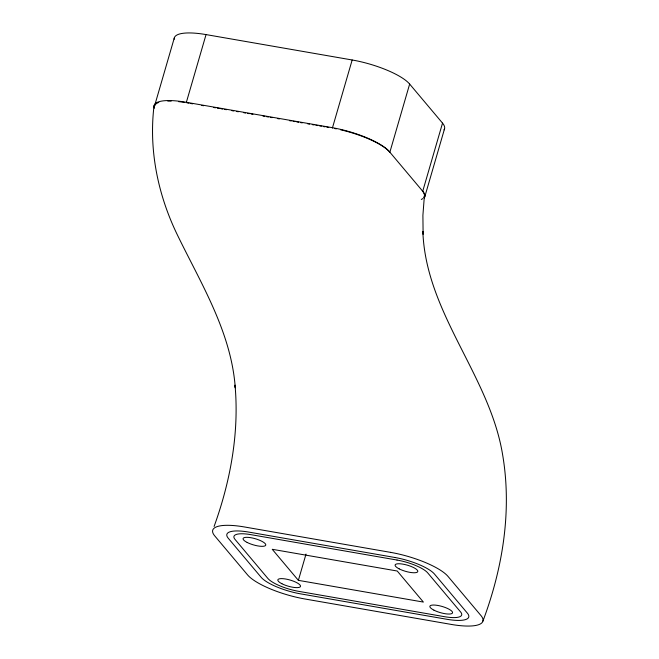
<?xml version="1.0" encoding="UTF-8"?>
<svg xmlns="http://www.w3.org/2000/svg" width="659" height="659" viewBox="0 0 659 659"><rect width="100%" height="100%" fill="white"/><g stroke="black" fill="none" stroke-linecap="round" stroke-linejoin="round"><path stroke-width="0.99" d="M154.074 105.597C148.621 149.774 157.921 194.784 177.246 234.637C201.036 283.683 231.218 332.045 235.279 387.78L235.024 385.12C239.357 433.087 230.37 481.424 214.093 526.483M424.355 196.283L422.905 215.312L423.111 234.209L422.856 231.548C425.879 313.338 489.629 375.539 502.603 454.619C512.15 510.577 502.735 568.289 482.948 621.033M154.503 106.107L174.297 37.967M186.25 102.722L206.045 34.589L352.17 59.985A47.489 12.933 16.2 0 1 409.651 84.064L442.527 123.118A47.489 12.933 16.2 0 1 444.034 129.848M332.375 128.118L352.17 59.985M409.651 84.064L389.856 152.204A47.489 12.933 16.2 0 0 340.538 129.774M298.379 580.348L272.233 549.293L397.245 571.024L423.391 602.079L298.379 580.348L306.015 554.071M424.239 197.988A47.489 12.933 16.2 0 0 422.724 191.25L442.527 123.118M424.783 196.794L444.578 128.653M187.164 102.886L188.993 103.199M190.813 103.521L192.642 103.834M201.778 105.424L203.606 105.745M213.648 107.483L215.477 107.804M217.305 108.125L219.126 108.438M220.954 108.76L222.783 109.073M224.612 109.394L226.432 109.707M231.919 110.663L233.739 110.976M236.482 111.453L238.311 111.775M243.789 112.722L245.618 113.043M247.438 113.356L249.267 113.677M251.095 113.999L252.924 114.312M262.966 116.058L264.794 116.379M266.623 116.692L268.444 117.014M270.272 117.327L272.101 117.648M277.579 118.595L279.408 118.917M289.449 120.663L291.278 120.976M293.107 121.297L294.935 121.61M296.756 121.931L298.585 122.253M300.413 122.566L302.242 122.887M307.72 123.834L309.541 124.156M312.284 124.633L314.112 124.946M315.941 125.268L317.762 125.581M319.59 125.902L321.419 126.215M323.239 126.536L325.068 126.849M326.897 127.171L328.726 127.484M422.724 191.25L389.428 151.685A47.489 12.933 16.2 0 0 331.947 127.607L185.822 102.211A47.489 12.933 16.2 0 0 154.321 108.265M334.352 128.48A47.489 12.933 16.2 0 1 336.345 128.867M422.798 198.54A47.489 12.933 16.2 0 1 421.307 199.455M422.295 190.739A47.489 12.933 16.2 0 1 423.811 197.478M174.215 39.268A47.489 12.933 16.2 0 1 206.045 34.589M154.412 107.401A47.489 12.933 16.2 0 1 158.803 102.433M167.781 101.091A47.489 12.933 16.2 0 1 171.183 101.099M178.548 101.626A47.489 12.933 16.2 0 1 184.306 102.4M390.548 552.357L244.423 526.961A47.489 12.933 16.2 0 0 214.727 535.882L247.603 574.936A47.489 12.933 16.2 0 0 305.076 599.015L451.201 624.411A47.489 12.933 16.2 0 0 480.897 615.49L448.029 576.436A47.489 12.933 16.2 0 0 390.548 552.357M394.865 557.481L248.74 532.085A32.744 8.913 16.2 0 0 228.261 538.238L261.137 577.292A32.744 8.913 16.2 0 0 300.759 593.891L446.893 619.287A32.744 8.913 16.2 0 0 467.363 613.134L434.487 574.08A32.744 8.913 16.2 0 0 394.865 557.481M397.015 560.043L250.89 534.647A25.372 6.903 16.2 0 0 235.032 539.416L267.9 578.47A25.372 6.903 16.2 0 0 298.609 591.329L444.734 616.725A25.372 6.903 16.2 0 0 460.592 611.956L427.724 572.902A25.372 6.903 16.2 0 0 397.015 560.043M433.951 610.168A11.796 3.213 16.2 0 0 452.412 613.101A11.796 3.213 16.2 0 0 437.255 605.357A11.796 3.213 16.2 0 0 433.951 610.168M399.197 568.882A11.796 3.213 16.2 0 0 417.658 571.806A11.796 3.213 16.2 0 0 402.501 564.071A11.796 3.213 16.2 0 0 399.197 568.882M281.92 583.75A11.796 3.213 16.2 0 0 300.38 586.675A11.796 3.213 16.2 0 0 285.223 578.94A11.796 3.213 16.2 0 0 281.92 583.75M247.166 542.456A11.796 3.213 16.2 0 0 265.626 545.388A11.796 3.213 16.2 0 0 250.469 537.645A11.796 3.213 16.2 0 0 247.166 542.456"/></g></svg>
